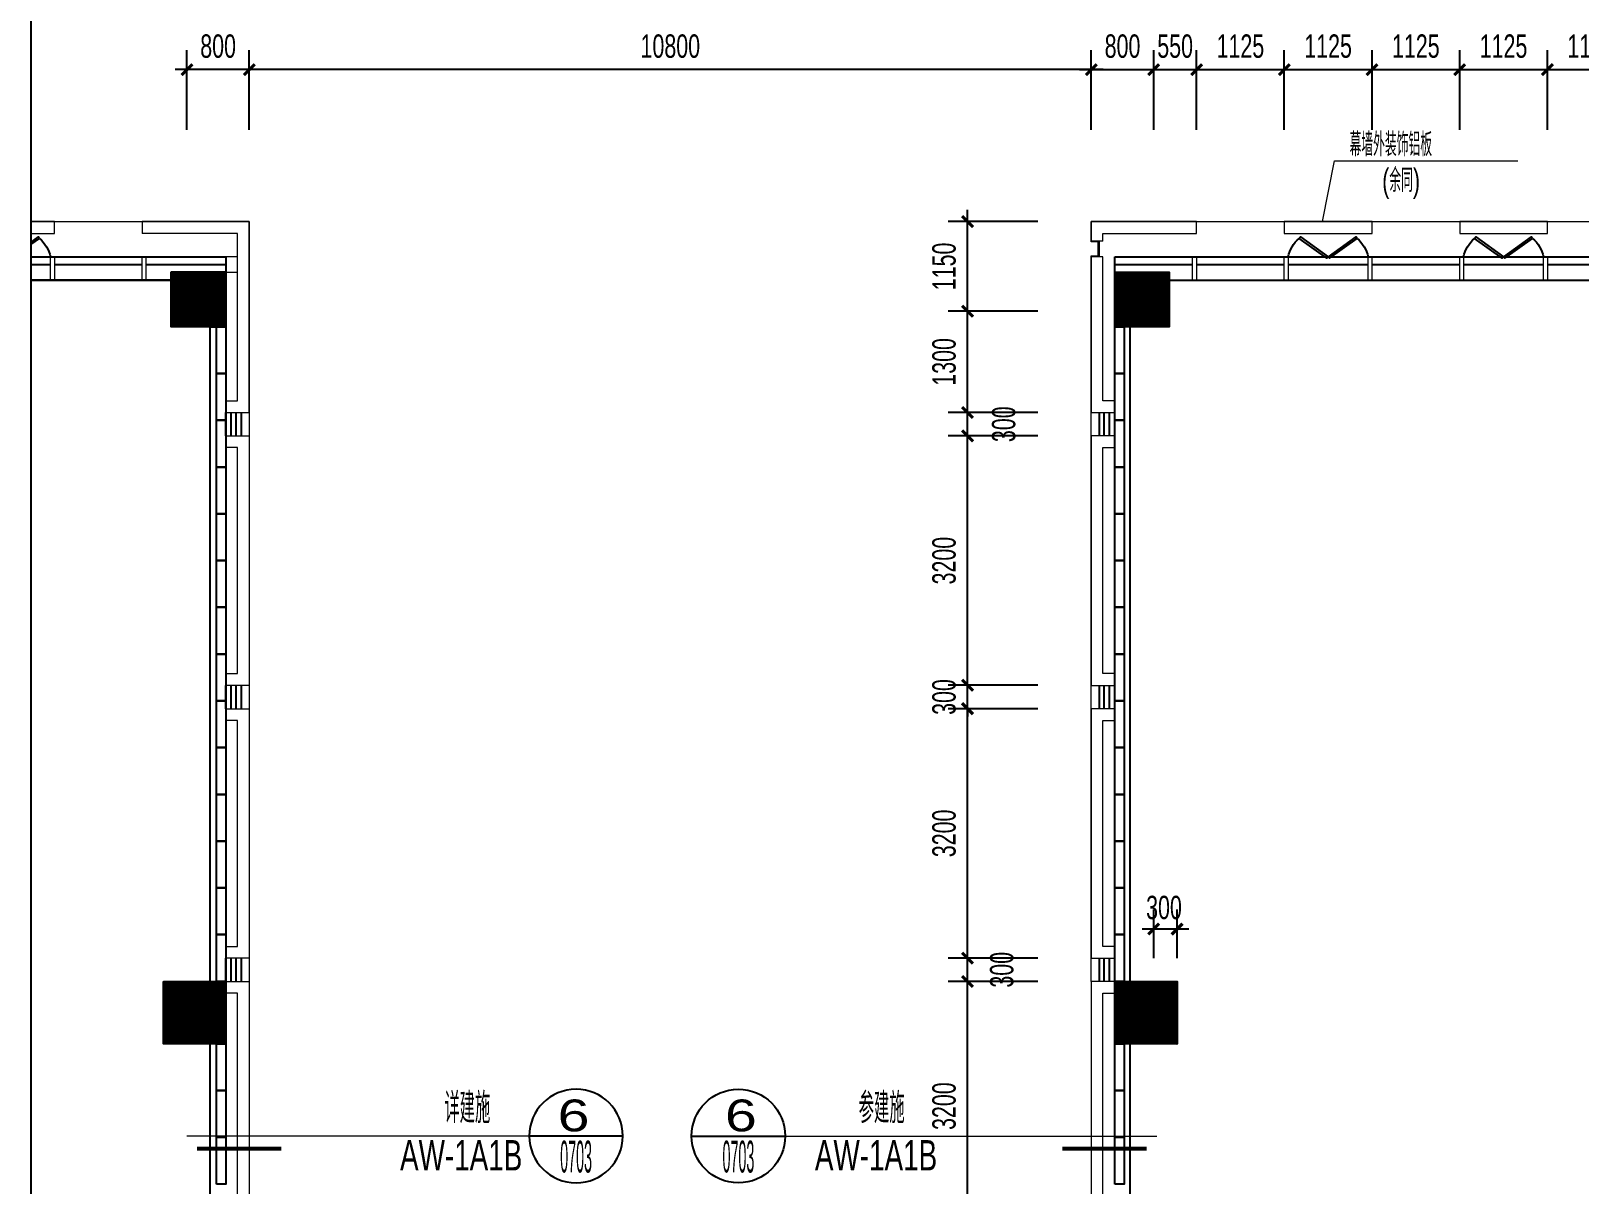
# Model space of a CAD drawing. Header units: millimetres. Extents: x 285006 to 3037698, y -2820855 to 192241.
# Drawn here: x 793306 to 813161, y -2802222 to -2787425 of the extents above; entities that cross this region are included whole.
import ezdxf
from ezdxf.enums import TextEntityAlignment as Align
from ezdxf.xclip import XClip

# ---------------------------------------------------------------- set-up
doc = ezdxf.new("R2010")
doc.units = ezdxf.units.MM
doc.header["$XCLIPFRAME"] = 2
doc.header["$PDMODE"] = 35
doc.header["$PDSIZE"] = -0.1
for name, color, linetype, lineweight in [('$$$$ALC轻质隔墙', 1, 'Continuous', 25), ('DIM-1B-6F$0$A-ANNO-DIMS', 73, 'Continuous', 18), ('EXWALL-1A-6～12F 偶数$0$A-FLOR-UNDR', 11, 'Continuous', 18), ('EXWALL-1A-6～12F 偶数$0$A-WALL-GLAZ', 142, 'Continuous', 18), ('EXWALL-1A-6～12F 偶数$0$A-WALL-STON', 31, 'Continuous', 18), ('EXWALL-1B-6F$0$A-FLOR-UNDR', 11, 'Continuous', 18), ('EXWALL-1B-6F$0$A-SECT-MOLD1', 1, 'Continuous', 15), ('EXWALL-1B-6F$0$A-WALL-GLAZ', 142, 'Continuous', 18), ('EXWALL-1B-6F$0$A-WALL-STON', 31, 'Continuous', 18), ('VERT-IDEN-1B-4F$0$A-ANNO-TEXT', 7, 'Continuous', 25), ('VERT-IDEN-1B-4F$0$A-COND-IDEN-TEXT', 11, 'Continuous', 18), ('索引-1A1B-6F1$0$A-ANNO-BREA', 13, 'Continuous', 18), ('索引-1A1B-6F1$0$A-ANNO-SYMB', 4, 'Continuous', 25), ('索引-1A1B-6F1$0$A-ANNO-TEXT', 7, 'Continuous', 25)]:
    doc.layers.add(name, color=color, linetype=linetype, lineweight=lineweight)
for name, color, linetype in [('___', 4, 'Continuous'), ('COL-1A1B-4~12$0$S-PUB-COL', 6, 'Continuous'), ('COL-1A1B-4~12$0$S-PUB-COLHATCH', 8, 'Continuous'), ('EXWALL-1A-6～12F 偶数$0$A-DOOR', 142, 'Continuous'), ('EXWALL-1B-6F$0$A-DOOR', 142, 'Continuous'), ('索引-1A1B-6F1$0$PUB_SYMB_TEXT', 7, 'Continuous')]:
    doc.layers.add(name, color=color, linetype=linetype)
doc.styles.add('DIM-1B-6F$0$HYGB2014', font='hygbsz.shx', dxfattribs={"width": 0.7, "bigfont": 'hygbhz.shx'})
doc.styles.add('VERT-IDEN-1B-4F$0$HYGB2014', font='hygbsz.shx', dxfattribs={"width": 0.7, "bigfont": 'hygbhz.shx'})
doc.styles.add('索引-1A1B-6F1$0$COMP', font='COMPLEX.shx', dxfattribs={"bigfont": 'hztxt'})
doc.styles.add('索引-1A1B-6F1$0$HYGB2014', font='hygbsz.shx', dxfattribs={"width": 0.7, "bigfont": 'hygbhz.shx'})
doc.dimstyles.new('DIM-1B-6F$0$DIMN', dxfattribs={"dimtxt": 300, "dimasz": 100, "dimexe": 250, "dimexo": 300, "dimgap": 0, "dimtad": 0, "dimdec": 0, "dimzin": 0, "dimdsep": 46, "dimtxsty": 'DIM-1B-6F$0$HYGB2014', "dimblk": 'DIM-1B-6F$0$_archtick', "dimcen": 0.09, "dimdle": 150, "dimclrt": 7, "dimazin": 0, "dimtfac": 1, "dimtdec": 0, "dimtix": 1, "dimtmove": 2, "dimatfit": 3, "dimfxl": 1, "dimtvp": 1, "dimtolj": 1, "dimtzin": 0, "dimarcsym": 0})

# ---------------------------------------------------------------- blocks, each defined once
blk = doc.blocks.new('EXWALL-1B-6F$0$幕墙-1125陶板单元')
blk.add_lwpolyline([(-562.5, 150), (562.5, 150), (562.5, 0), (-562.5, 0)], close=True)
blk = doc.blocks.new('EXWALL-1B-6F$0$ef')
at = {"layer": 'EXWALL-1B-6F$0$A-WALL-GLAZ', "lineweight": -3}
for points in [[(98270726, 18746787), (98270744, 18746769), (98271098, 18747022), (98271079, 18747040)], [(98271469, 18746787), (98271451, 18746769), (98271098, 18747022), (98271116, 18747040)]]:
    blk.add_lwpolyline(points, close=True, dxfattribs=at)
for centre, start, end in [((98271019, 18747123), 193.0402, 228.8588), ((98271176, 18747123), 311.1412, 346.9598)]:
    blk.add_arc(centre, 446, start, end, dxfattribs=at)
blk = doc.blocks.new('EXWALL-1B-6F')
at = {"layer": 'EXWALL-1B-6F$0$A-DOOR'}
for p, q in [((98333435, 18766822), (98333435, 18766522)), ((98333502, 18766522), (98333502, 18766822)), ((98333568, 18766522), (98333568, 18766822)), ((98333635, 18766522), (98333635, 18766822)), ((98333435, 18763322), (98333435, 18763022)), ((98333502, 18763022), (98333502, 18763322)), ((98333568, 18763022), (98333568, 18763322)), ((98333635, 18763022), (98333635, 18763322)), ((98333435, 18759822), (98333435, 18759522)), ((98333502, 18759522), (98333502, 18759822)), ((98333568, 18759522), (98333568, 18759822)), ((98333635, 18759522), (98333635, 18759822))]:
    blk.add_line(p, q, dxfattribs=at)
at = {"layer": 'EXWALL-1B-6F$0$A-FLOR-UNDR'}
for points in [[(98333335, 18769022), (98333335, 18769272), (98374885, 18769272), (98374885, 18768822)], [(98333335, 18759522), (98333335, 18768822)]]:
    blk.add_lwpolyline(points, dxfattribs=at)
at = {"layer": 'EXWALL-1B-6F$0$A-SECT-MOLD1'}
blk.add_lwpolyline([(98333335, 18768832), (98333425, 18768832), (98333425, 18769012), (98333335, 18769012), (98333335, 18769022), (98333435, 18769022), (98333435, 18768822), (98333335, 18768822)], close=True, dxfattribs=at)
at = {"layer": 'EXWALL-1B-6F$0$A-WALL-GLAZ', "lineweight": -3}
for p, q in [((98333635, 18768622), (98333635, 18768822)), ((98333635, 18768822), (98374885, 18768822)), ((98333635, 18768722), (98334635, 18768722)), ((98334685, 18768722), (98335810, 18768722)), ((98335860, 18768722), (98336885, 18768722)), ((98336935, 18768722), (98338060, 18768722)), ((98338110, 18768722), (98339135, 18768722)), ((98339185, 18768722), (98340310, 18768722))]:
    blk.add_line(p, q, dxfattribs=at)
at = {"layer": 'EXWALL-1B-6F$0$A-WALL-GLAZ'}
blk.add_line((98334335, 18768522), (98342523, 18768522), dxfattribs=at)
for points in [[(98334635, 18768822), (98334685, 18768822), (98334685, 18768522), (98334635, 18768522)], [(98335810, 18768822), (98335860, 18768822), (98335860, 18768522), (98335810, 18768522)], [(98336885, 18768822), (98336935, 18768822), (98336935, 18768522), (98336885, 18768522)], [(98338060, 18768822), (98338110, 18768822), (98338110, 18768522), (98338060, 18768522)], [(98339135, 18768822), (98339185, 18768822), (98339185, 18768522), (98339135, 18768522)]]:
    blk.add_lwpolyline(points, close=True, dxfattribs=at)
at = {"layer": 'EXWALL-1B-6F$0$A-WALL-STON'}
for p, q in [((98334685, 18769272), (98333335, 18769272)), ((98333335, 18769272), (98333335, 18769022)), ((98334685, 18769122), (98334685, 18769272)), ((98333485, 18769022), (98333335, 18769022)), ((98333485, 18769122), (98334685, 18769122)), ((98333485, 18769022), (98333485, 18769122)), ((98333485, 18768822), (98333335, 18768822)), ((98333335, 18768822), (98333335, 18766822)), ((98333485, 18766972), (98333485, 18768822)), ((98333635, 18766972), (98333485, 18766972)), ((98333635, 18766822), (98333635, 18766972)), ((98333335, 18766822), (98333635, 18766822))]:
    blk.add_line(p, q, dxfattribs=at)
for points in [[(98333635, 18763472), (98333485, 18763472), (98333485, 18766372), (98333635, 18766372), (98333635, 18766522), (98333335, 18766522), (98333335, 18763322), (98333635, 18763322)], [(98333635, 18759972), (98333485, 18759972), (98333485, 18762872), (98333635, 18762872), (98333635, 18763022), (98333335, 18763022), (98333335, 18759822), (98333635, 18759822)]]:
    blk.add_lwpolyline(points, close=True, dxfattribs=at)
at = {"layer": 'EXWALL-1B-6F$0$A-WALL-STON', "elevation": 0}
blk.add_lwpolyline([(98333635, 18759522), (98333335, 18759522)], dxfattribs=at)
at = {"layer": 'EXWALL-1B-6F$0$A-WALL-STON'}
blk.add_lwpolyline([(98333335, 18759522), (98333335, 18756322), (98333635, 18756322), (98333635, 18756472), (98333485, 18756472), (98333485, 18759372), (98333635, 18759372)], dxfattribs=at)
at = {"xscale": -1, "rotation": 180}
for p in [(65275, 37515844), (67525, 37515844)]:
    blk.add_blockref('EXWALL-1B-6F$0$ef', p, dxfattribs=at)
at = {"layer": 'EXWALL-1B-6F$0$A-WALL-STON', "xscale": -1, "rotation": 180}
for p in [(98336373, 18769272), (98338623, 18769272)]:
    blk.add_blockref('EXWALL-1B-6F$0$幕墙-1125陶板单元', p, dxfattribs=at)
blk = doc.blocks.new('DFGDFSHTHTR')
at = {"layer": 'Defpoints'}
blk.add_lwpolyline([(507206, 46210), (507406, 46210), (507406, 66210), (507206, 66210), (507206, 66910), (507906, 66910), (507906, 66810), (516106, 66810), (516106, 66910), (528606, 66910), (528606, 66810), (532406, 66810), (532406, 66910), (544306, 66910)], dxfattribs=at)
blk.add_blockref('EXWALL-1B-6F', (-97826429, -18701712))
blk = doc.blocks.new('结构留洞-1#AB-6F')
at = {"layer": 'Defpoints'}
for points in [[(65900, 200), (66100, 200), (66100, 20200), (65900, 20200), (65900, 20900), (66600, 20900), (66600, 20800), (74800, 20800), (74800, 20900), (87300, 20900), (87300, 20800), (91100, 20800), (91100, 20900), (103000, 20900)], [(54500, 200), (54300, 200), (54300, 20200), (54500, 20200), (54500, 20900), (53800, 20900), (53800, 20800), (45600, 20800)]]:
    blk.add_lwpolyline(points, dxfattribs=at)
blk = doc.blocks.new('EXWALL-1A-6～12F 偶数$0$幕墙-1125陶板单元')
blk.add_lwpolyline([(-562.5, 150), (562.5, 150), (562.5, 0), (-562.5, 0)], close=True)
blk = doc.blocks.new('EXWALL-1A-6～12F 偶数$0$ef')
at = {"layer": 'EXWALL-1A-6～12F 偶数$0$A-WALL-GLAZ', "lineweight": -3}
for points in [[(98270726, 18746787), (98270744, 18746769), (98271098, 18747022), (98271079, 18747040)], [(98271469, 18746787), (98271451, 18746769), (98271098, 18747022), (98271116, 18747040)]]:
    blk.add_lwpolyline(points, close=True, dxfattribs=at)
for centre, start, end in [((98271019, 18747123), 193.0402, 228.8588), ((98271176, 18747123), 311.1412, 346.9598)]:
    blk.add_arc(centre, 446, start, end, dxfattribs=at)
blk = doc.blocks.new('EXWALL-1A-6～12F 偶数')
at = {"layer": 'EXWALL-1A-6～12F 偶数$0$A-DOOR'}
for p, q in [((98322235, 18766522), (98322235, 18766822)), ((98322302, 18766522), (98322302, 18766822)), ((98322368, 18766522), (98322368, 18766822)), ((98322435, 18766522), (98322435, 18766822)), ((98322235, 18763022), (98322235, 18763322)), ((98322302, 18763022), (98322302, 18763322)), ((98322368, 18763022), (98322368, 18763322)), ((98322435, 18763022), (98322435, 18763322)), ((98322235, 18759522), (98322235, 18759822)), ((98322302, 18759522), (98322302, 18759822)), ((98322368, 18759522), (98322368, 18759822)), ((98322435, 18759522), (98322435, 18759822))]:
    blk.add_line(p, q, dxfattribs=at)
at = {"layer": 'EXWALL-1A-6～12F 偶数$0$A-FLOR-UNDR'}
blk.add_lwpolyline([(98266935, 18768822), (98266935, 18769272), (98322535, 18769272), (98322535, 18746572), (98291910, 18746572)], dxfattribs=at)
at = {"layer": 'EXWALL-1A-6～12F 偶数$0$A-WALL-GLAZ', "lineweight": -3}
for p, q in [((98267235, 18768822), (98322235, 18768822)), ((98318960, 18768722), (98319985, 18768722)), ((98320035, 18768722), (98321160, 18768722)), ((98321210, 18768722), (98322235, 18768722)), ((98322235, 18768822), (98322235, 18768622)), ((98313323, 18768522), (98321535, 18768522))]:
    blk.add_line(p, q, dxfattribs=at)
at = {"layer": 'EXWALL-1A-6～12F 偶数$0$A-WALL-GLAZ'}
for points in [[(98320035, 18768522), (98319985, 18768522), (98319985, 18768822), (98320035, 18768822)], [(98321210, 18768522), (98321160, 18768522), (98321160, 18768822), (98321210, 18768822)], [(98322235, 18768622), (98322385, 18768622), (98322385, 18768822), (98322235, 18768822)]]:
    blk.add_lwpolyline(points, close=True, dxfattribs=at)
at = {"layer": 'EXWALL-1A-6～12F 偶数$0$A-WALL-STON'}
for p, q in [((98322385, 18769122), (98321160, 18769122)), ((98322385, 18766972), (98322385, 18769122)), ((98322235, 18766972), (98322385, 18766972))]:
    blk.add_line(p, q, dxfattribs=at)
blk.add_lwpolyline([(98322235, 18766822), (98322535, 18766822), (98322535, 18769272), (98321160, 18769272), (98321160, 18769122)], dxfattribs=at)
for points in [[(98322235, 18763472), (98322385, 18763472), (98322385, 18766372), (98322235, 18766372), (98322235, 18766522), (98322535, 18766522), (98322535, 18763322), (98322235, 18763322)], [(98322235, 18759972), (98322385, 18759972), (98322385, 18762872), (98322235, 18762872), (98322235, 18763022), (98322535, 18763022), (98322535, 18759822), (98322235, 18759822)], [(98322235, 18756472), (98322385, 18756472), (98322385, 18759372), (98322235, 18759372), (98322235, 18759522), (98322535, 18759522), (98322535, 18756322), (98322235, 18756322)]]:
    blk.add_lwpolyline(points, close=True, dxfattribs=at)
at = {"xscale": -1, "rotation": 180}
blk.add_blockref('EXWALL-1A-6～12F 偶数$0$ef', (48375, 37515844), dxfattribs=at)
at = {"layer": 'EXWALL-1A-6～12F 偶数$0$A-WALL-STON', "xscale": -1, "rotation": 180}
blk.add_blockref('EXWALL-1A-6～12F 偶数$0$幕墙-1125陶板单元', (98319473, 18769272), dxfattribs=at)
blk = doc.blocks.new('COL-1A1B-4~12')
at = {"layer": 'COL-1A1B-4~12$0$S-PUB-COLHATCH'}
h = blk.add_hatch(dxfattribs=at)
h.set_pattern_fill('ANSI31', color=256)
h.set_pattern_definition([(45, (53618.2297, 3845.47592), (-0.08838834764832, 0.08838834764832), [])])
h.paths.add_polyline_path([(98322235, 18768622), (98321535, 18768622), (98321535, 18767922), (98322235, 18767922)])
h = blk.add_hatch(dxfattribs=at)
h.set_pattern_fill('ANSI31', color=256)
h.set_pattern_definition([(45, (65718.2297, 3845.47592), (-0.08838834764832, 0.08838834764832), [])])
h.paths.add_polyline_path([(98334335, 18768622), (98333635, 18768622), (98333635, 18767922), (98334335, 18767922)])
h = blk.add_hatch(dxfattribs=at)
h.set_pattern_fill('ANSI31', color=256)
h.set_pattern_definition([(45, (-2591.11305, 195.66379), (-0.08838834764832, 0.08838834764832), [])])
h.paths.add_polyline_path([(98321435, 18759522), (98322235, 18759522), (98322235, 18758722), (98321435, 18758722)])
h = blk.add_hatch(dxfattribs=at)
h.set_pattern_fill('ANSI31', color=256)
h.set_pattern_definition([(45, (9608.88695, 195.66379), (-0.08838834764832, 0.08838834764832), [])])
h.paths.add_polyline_path([(98333635, 18759522), (98334435, 18759522), (98334435, 18758722), (98333635, 18758722)])
at = {"layer": 'COL-1A1B-4~12$0$S-PUB-COL'}
for points in [[(98321535, 18768622), (98322235, 18768622), (98322235, 18767922), (98321535, 18767922)], [(98333635, 18768622), (98334335, 18768622), (98334335, 18767922), (98333635, 18767922)], [(98321435, 18759522), (98322235, 18759522), (98322235, 18758722), (98321435, 18758722)], [(98333635, 18759522), (98334435, 18759522), (98334435, 18758722), (98333635, 18758722)]]:
    blk.add_lwpolyline(points, close=True, dxfattribs=at)
blk = doc.blocks.new('DIM-1B-6F$0$_archtick')
at = {"const_width": 0.4}
blk.add_lwpolyline([(-0.7, -0.7), (0.7, 0.7)], dxfattribs=at)
blk = doc.blocks.new('*D1681')
at = {"layer": 'Defpoints', "color": 0, "transparency": 16777216}
for p in [(807706, -2787922), (806906, -2788993), (807706, -2788993)]:
    blk.add_point(p, dxfattribs=at)
at = {"layer": 'DIM-1B-6F$0$A-ANNO-DIMS', "color": 0, "lineweight": -2, "transparency": 16777216}
for p, q in [((806906, -2788693), (806906, -2787672)), ((807706, -2788693), (807706, -2787672)), ((806756, -2787922), (807856, -2787922))]:
    blk.add_line(p, q, dxfattribs=at)
at = {"layer": 'DIM-1B-6F$0$A-ANNO-DIMS', "color": 0, "lineweight": -2, "transparency": 16777216, "xscale": 100, "yscale": 100, "zscale": 100, "rotation": 180}
blk.add_blockref('DIM-1B-6F$0$_archtick', (806906, -2787922), dxfattribs=at)
at = {"layer": 'DIM-1B-6F$0$A-ANNO-DIMS', "color": 0, "lineweight": -2, "transparency": 16777216, "xscale": 100, "yscale": 100, "zscale": 100}
blk.add_blockref('DIM-1B-6F$0$_archtick', (807706, -2787922), dxfattribs=at)
at = {"layer": 'DIM-1B-6F$0$A-ANNO-DIMS', "color": 7, "transparency": 16777216, "insert": (807306, -2787622), "char_height": 300, "attachment_point": 5, "style": 'DIM-1B-6F$0$HYGB2014'}
blk.add_mtext('\\A1;800', dxfattribs=at)
blk = doc.blocks.new('*D1682')
at = {"layer": 'Defpoints', "color": 0, "transparency": 16777216}
for p in [(808256, -2787922), (807706, -2788993), (808256, -2788993)]:
    blk.add_point(p, dxfattribs=at)
at = {"layer": 'DIM-1B-6F$0$A-ANNO-DIMS', "color": 0, "lineweight": -2, "transparency": 16777216}
for p, q in [((807706, -2788693), (807706, -2787672)), ((808256, -2788693), (808256, -2787672)), ((807556, -2787922), (808406, -2787922))]:
    blk.add_line(p, q, dxfattribs=at)
at = {"layer": 'DIM-1B-6F$0$A-ANNO-DIMS', "color": 0, "lineweight": -2, "transparency": 16777216, "xscale": 100, "yscale": 100, "zscale": 100, "rotation": 180}
blk.add_blockref('DIM-1B-6F$0$_archtick', (807706, -2787922), dxfattribs=at)
at = {"layer": 'DIM-1B-6F$0$A-ANNO-DIMS', "color": 0, "lineweight": -2, "transparency": 16777216, "xscale": 100, "yscale": 100, "zscale": 100}
blk.add_blockref('DIM-1B-6F$0$_archtick', (808256, -2787922), dxfattribs=at)
at = {"layer": 'DIM-1B-6F$0$A-ANNO-DIMS', "color": 7, "transparency": 16777216, "insert": (807981, -2787622), "char_height": 300, "attachment_point": 5, "style": 'DIM-1B-6F$0$HYGB2014'}
blk.add_mtext('\\A1;550', dxfattribs=at)
blk = doc.blocks.new('*D1683')
at = {"layer": 'Defpoints', "color": 0, "transparency": 16777216}
for p in [(809381, -2787922), (808256, -2788993), (809381, -2788993)]:
    blk.add_point(p, dxfattribs=at)
at = {"layer": 'DIM-1B-6F$0$A-ANNO-DIMS', "color": 0, "lineweight": -2, "transparency": 16777216}
for p, q in [((808256, -2788693), (808256, -2787672)), ((809381, -2788693), (809381, -2787672)), ((808106, -2787922), (809531, -2787922))]:
    blk.add_line(p, q, dxfattribs=at)
at = {"layer": 'DIM-1B-6F$0$A-ANNO-DIMS', "color": 0, "lineweight": -2, "transparency": 16777216, "xscale": 100, "yscale": 100, "zscale": 100, "rotation": 180}
blk.add_blockref('DIM-1B-6F$0$_archtick', (808256, -2787922), dxfattribs=at)
at = {"layer": 'DIM-1B-6F$0$A-ANNO-DIMS', "color": 0, "lineweight": -2, "transparency": 16777216, "xscale": 100, "yscale": 100, "zscale": 100}
blk.add_blockref('DIM-1B-6F$0$_archtick', (809381, -2787922), dxfattribs=at)
at = {"layer": 'DIM-1B-6F$0$A-ANNO-DIMS', "color": 7, "transparency": 16777216, "insert": (808818, -2787622), "char_height": 300, "attachment_point": 5, "style": 'DIM-1B-6F$0$HYGB2014'}
blk.add_mtext('\\A1;1125', dxfattribs=at)
blk = doc.blocks.new('*D1684')
at = {"layer": 'Defpoints', "color": 0, "transparency": 16777216}
for p in [(810506, -2787922), (809381, -2788993), (810506, -2788993)]:
    blk.add_point(p, dxfattribs=at)
at = {"layer": 'DIM-1B-6F$0$A-ANNO-DIMS', "color": 0, "lineweight": -2, "transparency": 16777216}
for p, q in [((809381, -2788693), (809381, -2787672)), ((810506, -2788693), (810506, -2787672)), ((809231, -2787922), (810656, -2787922))]:
    blk.add_line(p, q, dxfattribs=at)
at = {"layer": 'DIM-1B-6F$0$A-ANNO-DIMS', "color": 0, "lineweight": -2, "transparency": 16777216, "xscale": 100, "yscale": 100, "zscale": 100, "rotation": 180}
blk.add_blockref('DIM-1B-6F$0$_archtick', (809381, -2787922), dxfattribs=at)
at = {"layer": 'DIM-1B-6F$0$A-ANNO-DIMS', "color": 0, "lineweight": -2, "transparency": 16777216, "xscale": 100, "yscale": 100, "zscale": 100}
blk.add_blockref('DIM-1B-6F$0$_archtick', (810506, -2787922), dxfattribs=at)
at = {"layer": 'DIM-1B-6F$0$A-ANNO-DIMS', "color": 7, "transparency": 16777216, "insert": (809943, -2787622), "char_height": 300, "attachment_point": 5, "style": 'DIM-1B-6F$0$HYGB2014'}
blk.add_mtext('\\A1;1125', dxfattribs=at)
blk = doc.blocks.new('*D1685')
at = {"layer": 'Defpoints', "color": 0, "transparency": 16777216}
for p in [(811631, -2787922), (810506, -2788993), (811631, -2788993)]:
    blk.add_point(p, dxfattribs=at)
at = {"layer": 'DIM-1B-6F$0$A-ANNO-DIMS', "color": 0, "lineweight": -2, "transparency": 16777216}
for p, q in [((810506, -2788693), (810506, -2787672)), ((811631, -2788693), (811631, -2787672)), ((810356, -2787922), (811781, -2787922))]:
    blk.add_line(p, q, dxfattribs=at)
at = {"layer": 'DIM-1B-6F$0$A-ANNO-DIMS', "color": 0, "lineweight": -2, "transparency": 16777216, "xscale": 100, "yscale": 100, "zscale": 100, "rotation": 180}
blk.add_blockref('DIM-1B-6F$0$_archtick', (810506, -2787922), dxfattribs=at)
at = {"layer": 'DIM-1B-6F$0$A-ANNO-DIMS', "color": 0, "lineweight": -2, "transparency": 16777216, "xscale": 100, "yscale": 100, "zscale": 100}
blk.add_blockref('DIM-1B-6F$0$_archtick', (811631, -2787922), dxfattribs=at)
at = {"layer": 'DIM-1B-6F$0$A-ANNO-DIMS', "color": 7, "transparency": 16777216, "insert": (811068, -2787622), "char_height": 300, "attachment_point": 5, "style": 'DIM-1B-6F$0$HYGB2014'}
blk.add_mtext('\\A1;1125', dxfattribs=at)
blk = doc.blocks.new('*D1686')
at = {"layer": 'Defpoints', "color": 0, "transparency": 16777216}
for p in [(812756, -2787922), (811631, -2788993), (812756, -2788993)]:
    blk.add_point(p, dxfattribs=at)
at = {"layer": 'DIM-1B-6F$0$A-ANNO-DIMS', "color": 0, "lineweight": -2, "transparency": 16777216}
for p, q in [((811631, -2788693), (811631, -2787672)), ((812756, -2788693), (812756, -2787672)), ((811481, -2787922), (812906, -2787922))]:
    blk.add_line(p, q, dxfattribs=at)
at = {"layer": 'DIM-1B-6F$0$A-ANNO-DIMS', "color": 0, "lineweight": -2, "transparency": 16777216, "xscale": 100, "yscale": 100, "zscale": 100, "rotation": 180}
blk.add_blockref('DIM-1B-6F$0$_archtick', (811631, -2787922), dxfattribs=at)
at = {"layer": 'DIM-1B-6F$0$A-ANNO-DIMS', "color": 0, "lineweight": -2, "transparency": 16777216, "xscale": 100, "yscale": 100, "zscale": 100}
blk.add_blockref('DIM-1B-6F$0$_archtick', (812756, -2787922), dxfattribs=at)
at = {"layer": 'DIM-1B-6F$0$A-ANNO-DIMS', "color": 7, "transparency": 16777216, "insert": (812193, -2787622), "char_height": 300, "attachment_point": 5, "style": 'DIM-1B-6F$0$HYGB2014'}
blk.add_mtext('\\A1;1125', dxfattribs=at)
blk = doc.blocks.new('*D1687')
at = {"layer": 'Defpoints', "color": 0, "transparency": 16777216}
for p in [(813881, -2787922), (812756, -2788993), (813881, -2788993)]:
    blk.add_point(p, dxfattribs=at)
at = {"layer": 'DIM-1B-6F$0$A-ANNO-DIMS', "color": 0, "lineweight": -2, "transparency": 16777216}
for p, q in [((812756, -2788693), (812756, -2787672)), ((813881, -2788693), (813881, -2787672)), ((812606, -2787922), (814031, -2787922))]:
    blk.add_line(p, q, dxfattribs=at)
at = {"layer": 'DIM-1B-6F$0$A-ANNO-DIMS', "color": 0, "lineweight": -2, "transparency": 16777216, "xscale": 100, "yscale": 100, "zscale": 100, "rotation": 180}
blk.add_blockref('DIM-1B-6F$0$_archtick', (812756, -2787922), dxfattribs=at)
at = {"layer": 'DIM-1B-6F$0$A-ANNO-DIMS', "color": 0, "lineweight": -2, "transparency": 16777216, "xscale": 100, "yscale": 100, "zscale": 100}
blk.add_blockref('DIM-1B-6F$0$_archtick', (813881, -2787922), dxfattribs=at)
at = {"layer": 'DIM-1B-6F$0$A-ANNO-DIMS', "color": 7, "transparency": 16777216, "insert": (813318, -2787622), "char_height": 300, "attachment_point": 5, "style": 'DIM-1B-6F$0$HYGB2014'}
blk.add_mtext('\\A1;1125', dxfattribs=at)
blk = doc.blocks.new('*D1730')
at = {"layer": 'Defpoints', "color": 0, "transparency": 16777216}
for p in [(805318, -2799622), (806519, -2799622), (806519, -2802822)]:
    blk.add_point(p, dxfattribs=at)
at = {"layer": 'DIM-1B-6F$0$A-ANNO-DIMS', "color": 0, "lineweight": -2, "transparency": 16777216}
for p, q in [((806219, -2799622), (805068, -2799622)), ((805318, -2802972), (805318, -2799472)), ((806219, -2802822), (805068, -2802822))]:
    blk.add_line(p, q, dxfattribs=at)
at = {"layer": 'DIM-1B-6F$0$A-ANNO-DIMS', "color": 0, "lineweight": -2, "transparency": 16777216, "xscale": 100, "yscale": 100, "zscale": 100}
for p, rotation in [((805318, -2799622), 90), ((805318, -2802822), 270)]:
    blk.add_blockref('DIM-1B-6F$0$_archtick', p, dxfattribs=dict(at, rotation=rotation))
at = {"layer": 'DIM-1B-6F$0$A-ANNO-DIMS', "color": 7, "transparency": 16777216, "insert": (805018, -2801222), "char_height": 300, "attachment_point": 5, "rotation": 90, "style": 'DIM-1B-6F$0$HYGB2014'}
blk.add_mtext('\\A1;3200', dxfattribs=at)
blk = doc.blocks.new('*D1731')
at = {"layer": 'Defpoints', "color": 0, "transparency": 16777216}
for p in [(805318, -2799322), (806519, -2799322), (806519, -2799622)]:
    blk.add_point(p, dxfattribs=at)
at = {"layer": 'DIM-1B-6F$0$A-ANNO-DIMS', "color": 0, "lineweight": -2, "transparency": 16777216}
for p, q in [((805318, -2799772), (805318, -2799172)), ((806219, -2799322), (805068, -2799322)), ((806219, -2799622), (805068, -2799622))]:
    blk.add_line(p, q, dxfattribs=at)
at = {"layer": 'DIM-1B-6F$0$A-ANNO-DIMS', "color": 0, "lineweight": -2, "transparency": 16777216, "xscale": 100, "yscale": 100, "zscale": 100}
for p, rotation in [((805318, -2799322), 90), ((805318, -2799622), 270)]:
    blk.add_blockref('DIM-1B-6F$0$_archtick', p, dxfattribs=dict(at, rotation=rotation))
at = {"layer": 'DIM-1B-6F$0$A-ANNO-DIMS', "color": 7, "transparency": 16777216, "insert": (805758, -2799472), "char_height": 300, "attachment_point": 5, "rotation": 90, "style": 'DIM-1B-6F$0$HYGB2014'}
blk.add_mtext('\\A1;300', dxfattribs=at)
blk = doc.blocks.new('*D1732')
at = {"layer": 'Defpoints', "color": 0, "transparency": 16777216}
for p in [(805318, -2796122), (806519, -2796122), (806519, -2799322)]:
    blk.add_point(p, dxfattribs=at)
at = {"layer": 'DIM-1B-6F$0$A-ANNO-DIMS', "color": 0, "lineweight": -2, "transparency": 16777216}
for p, q in [((805318, -2799472), (805318, -2795972)), ((806219, -2796122), (805068, -2796122)), ((806219, -2799322), (805068, -2799322))]:
    blk.add_line(p, q, dxfattribs=at)
at = {"layer": 'DIM-1B-6F$0$A-ANNO-DIMS', "color": 0, "lineweight": -2, "transparency": 16777216, "xscale": 100, "yscale": 100, "zscale": 100}
for p, rotation in [((805318, -2796122), 90), ((805318, -2799322), 270)]:
    blk.add_blockref('DIM-1B-6F$0$_archtick', p, dxfattribs=dict(at, rotation=rotation))
at = {"layer": 'DIM-1B-6F$0$A-ANNO-DIMS', "color": 7, "transparency": 16777216, "insert": (805018, -2797722), "char_height": 300, "attachment_point": 5, "rotation": 90, "style": 'DIM-1B-6F$0$HYGB2014'}
blk.add_mtext('\\A1;3200', dxfattribs=at)
blk = doc.blocks.new('*D1733')
at = {"layer": 'Defpoints', "color": 0, "transparency": 16777216}
for p in [(805318, -2795822), (806519, -2795822), (806519, -2796122)]:
    blk.add_point(p, dxfattribs=at)
at = {"layer": 'DIM-1B-6F$0$A-ANNO-DIMS', "color": 0, "lineweight": -2, "transparency": 16777216}
for p, q in [((806219, -2795822), (805068, -2795822)), ((805318, -2795822), (805318, -2795722)), ((805318, -2796122), (805318, -2795822)), ((806219, -2796122), (805068, -2796122)), ((805318, -2796122), (805318, -2796222))]:
    blk.add_line(p, q, dxfattribs=at)
at = {"layer": 'DIM-1B-6F$0$A-ANNO-DIMS', "color": 0, "lineweight": -2, "transparency": 16777216, "xscale": 100, "yscale": 100, "zscale": 100}
for p, rotation in [((805318, -2795822), 270), ((805318, -2796122), 90)]:
    blk.add_blockref('DIM-1B-6F$0$_archtick', p, dxfattribs=dict(at, rotation=rotation))
at = {"layer": 'DIM-1B-6F$0$A-ANNO-DIMS', "color": 7, "transparency": 16777216, "insert": (805018, -2795972), "char_height": 300, "attachment_point": 5, "rotation": 90, "style": 'DIM-1B-6F$0$HYGB2014'}
blk.add_mtext('\\A1;300', dxfattribs=at)
blk = doc.blocks.new('*D1734')
at = {"layer": 'Defpoints', "color": 0, "transparency": 16777216}
for p in [(805318, -2792622), (806519, -2792622), (806519, -2795822)]:
    blk.add_point(p, dxfattribs=at)
at = {"layer": 'DIM-1B-6F$0$A-ANNO-DIMS', "color": 0, "lineweight": -2, "transparency": 16777216}
for p, q in [((805318, -2795972), (805318, -2792472)), ((806219, -2792622), (805068, -2792622)), ((806219, -2795822), (805068, -2795822))]:
    blk.add_line(p, q, dxfattribs=at)
at = {"layer": 'DIM-1B-6F$0$A-ANNO-DIMS', "color": 0, "lineweight": -2, "transparency": 16777216, "xscale": 100, "yscale": 100, "zscale": 100}
for p, rotation in [((805318, -2792622), 90), ((805318, -2795822), 270)]:
    blk.add_blockref('DIM-1B-6F$0$_archtick', p, dxfattribs=dict(at, rotation=rotation))
at = {"layer": 'DIM-1B-6F$0$A-ANNO-DIMS', "color": 7, "transparency": 16777216, "insert": (805018, -2794222), "char_height": 300, "attachment_point": 5, "rotation": 90, "style": 'DIM-1B-6F$0$HYGB2014'}
blk.add_mtext('\\A1;3200', dxfattribs=at)
blk = doc.blocks.new('*D1735')
at = {"layer": 'Defpoints', "color": 0, "transparency": 16777216}
for p in [(805318, -2792322), (806519, -2792322), (806519, -2792622)]:
    blk.add_point(p, dxfattribs=at)
at = {"layer": 'DIM-1B-6F$0$A-ANNO-DIMS', "color": 0, "lineweight": -2, "transparency": 16777216}
for p, q in [((805318, -2792772), (805318, -2792172)), ((806219, -2792322), (805068, -2792322)), ((806219, -2792622), (805068, -2792622))]:
    blk.add_line(p, q, dxfattribs=at)
at = {"layer": 'DIM-1B-6F$0$A-ANNO-DIMS', "color": 0, "lineweight": -2, "transparency": 16777216, "xscale": 100, "yscale": 100, "zscale": 100}
for p, rotation in [((805318, -2792322), 90), ((805318, -2792622), 270)]:
    blk.add_blockref('DIM-1B-6F$0$_archtick', p, dxfattribs=dict(at, rotation=rotation))
at = {"layer": 'DIM-1B-6F$0$A-ANNO-DIMS', "color": 7, "transparency": 16777216, "insert": (805783, -2792472), "char_height": 300, "attachment_point": 5, "rotation": 90, "style": 'DIM-1B-6F$0$HYGB2014'}
blk.add_mtext('\\A1;300', dxfattribs=at)
blk = doc.blocks.new('*D1736')
at = {"layer": 'Defpoints', "color": 0, "transparency": 16777216}
for p in [(805318, -2791022), (806519, -2791022), (806519, -2792322)]:
    blk.add_point(p, dxfattribs=at)
at = {"layer": 'DIM-1B-6F$0$A-ANNO-DIMS', "color": 0, "lineweight": -2, "transparency": 16777216}
for p, q in [((805318, -2792472), (805318, -2790872)), ((806219, -2791022), (805068, -2791022)), ((806219, -2792322), (805068, -2792322))]:
    blk.add_line(p, q, dxfattribs=at)
at = {"layer": 'DIM-1B-6F$0$A-ANNO-DIMS', "color": 0, "lineweight": -2, "transparency": 16777216, "xscale": 100, "yscale": 100, "zscale": 100}
for p, rotation in [((805318, -2791022), 90), ((805318, -2792322), 270)]:
    blk.add_blockref('DIM-1B-6F$0$_archtick', p, dxfattribs=dict(at, rotation=rotation))
at = {"layer": 'DIM-1B-6F$0$A-ANNO-DIMS', "color": 7, "transparency": 16777216, "insert": (805018, -2791672), "char_height": 300, "attachment_point": 5, "rotation": 90, "style": 'DIM-1B-6F$0$HYGB2014'}
blk.add_mtext('\\A1;1300', dxfattribs=at)
blk = doc.blocks.new('*D1737')
at = {"layer": 'Defpoints', "color": 0, "transparency": 16777216}
for p in [(805318, -2789872), (806519, -2789872), (806519, -2791022)]:
    blk.add_point(p, dxfattribs=at)
at = {"layer": 'DIM-1B-6F$0$A-ANNO-DIMS', "color": 0, "lineweight": -2, "transparency": 16777216}
for p, q in [((805318, -2791172), (805318, -2789722)), ((806219, -2789872), (805068, -2789872)), ((806219, -2791022), (805068, -2791022))]:
    blk.add_line(p, q, dxfattribs=at)
at = {"layer": 'DIM-1B-6F$0$A-ANNO-DIMS', "color": 0, "lineweight": -2, "transparency": 16777216, "xscale": 100, "yscale": 100, "zscale": 100}
for p, rotation in [((805318, -2789872), 90), ((805318, -2791022), 270)]:
    blk.add_blockref('DIM-1B-6F$0$_archtick', p, dxfattribs=dict(at, rotation=rotation))
at = {"layer": 'DIM-1B-6F$0$A-ANNO-DIMS', "color": 7, "transparency": 16777216, "insert": (805018, -2790447), "char_height": 300, "attachment_point": 5, "rotation": 90, "style": 'DIM-1B-6F$0$HYGB2014'}
blk.add_mtext('\\A1;1150', dxfattribs=at)
blk = doc.blocks.new('*D1744')
at = {"layer": 'Defpoints', "color": 0, "transparency": 16777216}
for p in [(807706, -2798950), (807706, -2799622), (808006, -2799622)]:
    blk.add_point(p, dxfattribs=at)
at = {"layer": 'DIM-1B-6F$0$A-ANNO-DIMS', "color": 0, "lineweight": -2, "transparency": 16777216}
for p, q in [((807706, -2799322), (807706, -2798700)), ((808006, -2799322), (808006, -2798700)), ((808156, -2798950), (807556, -2798950))]:
    blk.add_line(p, q, dxfattribs=at)
at = {"layer": 'DIM-1B-6F$0$A-ANNO-DIMS', "color": 0, "lineweight": -2, "transparency": 16777216, "xscale": 100, "yscale": 100, "zscale": 100, "rotation": 180}
blk.add_blockref('DIM-1B-6F$0$_archtick', (807706, -2798950), dxfattribs=at)
at = {"layer": 'DIM-1B-6F$0$A-ANNO-DIMS', "color": 0, "lineweight": -2, "transparency": 16777216, "xscale": 100, "yscale": 100, "zscale": 100}
blk.add_blockref('DIM-1B-6F$0$_archtick', (808006, -2798950), dxfattribs=at)
at = {"layer": 'DIM-1B-6F$0$A-ANNO-DIMS', "color": 7, "transparency": 16777216, "insert": (807838, -2798675), "char_height": 300, "attachment_point": 5, "style": 'DIM-1B-6F$0$HYGB2014'}
blk.add_mtext('\\A1;300', dxfattribs=at)
blk = doc.blocks.new('*D1749')
at = {"layer": 'Defpoints', "color": 0, "transparency": 16777216}
for p in [(796106, -2787922), (796106, -2788993), (806906, -2788993)]:
    blk.add_point(p, dxfattribs=at)
at = {"layer": 'DIM-1B-6F$0$A-ANNO-DIMS', "color": 0, "lineweight": -2, "transparency": 16777216}
for p, q in [((796106, -2788693), (796106, -2787672)), ((806906, -2788693), (806906, -2787672)), ((807056, -2787922), (795956, -2787922))]:
    blk.add_line(p, q, dxfattribs=at)
at = {"layer": 'DIM-1B-6F$0$A-ANNO-DIMS', "color": 0, "lineweight": -2, "transparency": 16777216, "xscale": 100, "yscale": 100, "zscale": 100, "rotation": 180}
blk.add_blockref('DIM-1B-6F$0$_archtick', (796106, -2787922), dxfattribs=at)
at = {"layer": 'DIM-1B-6F$0$A-ANNO-DIMS', "color": 0, "lineweight": -2, "transparency": 16777216, "xscale": 100, "yscale": 100, "zscale": 100}
blk.add_blockref('DIM-1B-6F$0$_archtick', (806906, -2787922), dxfattribs=at)
at = {"layer": 'DIM-1B-6F$0$A-ANNO-DIMS', "color": 7, "transparency": 16777216, "insert": (801506, -2787622), "char_height": 300, "attachment_point": 5, "style": 'DIM-1B-6F$0$HYGB2014'}
blk.add_mtext('\\A1;10800', dxfattribs=at)
blk = doc.blocks.new('*D1750')
at = {"layer": 'Defpoints', "color": 0, "transparency": 16777216}
for p in [(795306, -2787922), (795306, -2788993), (796106, -2788993)]:
    blk.add_point(p, dxfattribs=at)
at = {"layer": 'DIM-1B-6F$0$A-ANNO-DIMS', "color": 0, "lineweight": -2, "transparency": 16777216}
for p, q in [((795306, -2788693), (795306, -2787672)), ((796106, -2788693), (796106, -2787672)), ((796256, -2787922), (795156, -2787922))]:
    blk.add_line(p, q, dxfattribs=at)
at = {"layer": 'DIM-1B-6F$0$A-ANNO-DIMS', "color": 0, "lineweight": -2, "transparency": 16777216, "xscale": 100, "yscale": 100, "zscale": 100, "rotation": 180}
blk.add_blockref('DIM-1B-6F$0$_archtick', (795306, -2787922), dxfattribs=at)
at = {"layer": 'DIM-1B-6F$0$A-ANNO-DIMS', "color": 0, "lineweight": -2, "transparency": 16777216, "xscale": 100, "yscale": 100, "zscale": 100}
blk.add_blockref('DIM-1B-6F$0$_archtick', (796106, -2787922), dxfattribs=at)
at = {"layer": 'DIM-1B-6F$0$A-ANNO-DIMS', "color": 7, "transparency": 16777216, "insert": (795706, -2787622), "char_height": 300, "attachment_point": 5, "style": 'DIM-1B-6F$0$HYGB2014'}
blk.add_mtext('\\A1;800', dxfattribs=at)
blk = doc.blocks.new('索引-1A1B-6F1$0$_index')
blk.add_line((-0.5, 0), (0.5, 0))
blk.add_circle((0, 0), 0.5)
at = {"layer": '索引-1A1B-6F1$0$PUB_SYMB_TEXT', "style": '索引-1A1B-6F1$0$COMP'}
for tag, width, p, p2 in [('1', 2.333333, (-0.17, 0.05), (0.17, 0.05)), ('-', 1.166667, (-0.17, -0.39), (0.17, -0.39))]:
    blk.add_attdef(tag, text='', height=0.34, dxfattribs=dict(at, width=width)).set_placement(p, p2, align=Align.FIT)
blk = doc.blocks.new('索引-1A1B-6F1')
at = {"layer": '索引-1A1B-6F1$0$A-ANNO-BREA'}
for p, q in [((98326453, 18757539), (98321735, 18757539)), ((98329083, 18757539), (98334177, 18757539))]:
    blk.add_line(p, q, dxfattribs=at)
at = {"layer": '索引-1A1B-6F1$0$A-ANNO-BREA', "const_width": 50}
for points in [[(98321866, 18757378), (98322946, 18757378)], [(98334046, 18757378), (98332965, 18757378)]]:
    blk.add_lwpolyline(points, dxfattribs=at)
at = {"layer": '索引-1A1B-6F1$0$A-ANNO-SYMB', "lineweight": -3}
ref = blk.add_blockref('索引-1A1B-6F1$0$_index', (98326727, 18757539), dxfattribs=dict(at, xscale=-1200, yscale=1200, zscale=1200))
ref.add_attrib('1', '6', dxfattribs={"layer": '索引-1A1B-6F1$0$A-ANNO-TEXT', "height": 408, "style": '索引-1A1B-6F1$0$HYGB2014', "width": 1.615385}).set_placement((98326491, 18757599), (98326899, 18757599), align=Align.FIT)
ref.add_attrib('-', '0703', dxfattribs={"layer": '索引-1A1B-6F1$0$A-ANNO-TEXT', "height": 408, "style": '索引-1A1B-6F1$0$HYGB2014', "width": 0.283784}).set_placement((98326523, 18757071), (98326931, 18757071), align=Align.FIT)
ref = blk.add_blockref('索引-1A1B-6F1$0$_index', (98328809, 18757539), dxfattribs=dict(at, xscale=1200, yscale=1200, zscale=1200))
ref.add_attrib('1', '6', dxfattribs={"layer": '索引-1A1B-6F1$0$A-ANNO-TEXT', "height": 408, "style": '索引-1A1B-6F1$0$HYGB2014', "width": 1.615385}).set_placement((98328637, 18757599), (98329045, 18757599), align=Align.FIT)
ref.add_attrib('-', '0703', dxfattribs={"layer": '索引-1A1B-6F1$0$A-ANNO-TEXT', "height": 408, "style": '索引-1A1B-6F1$0$HYGB2014', "width": 0.283784}).set_placement((98328605, 18757071), (98329013, 18757071), align=Align.FIT)
at = {"layer": '索引-1A1B-6F1$0$A-ANNO-TEXT', "style": '索引-1A1B-6F1$0$HYGB2014', "width": 0.7}
for s, p in [('详建施', (98325626, 18757587)), ('参建施', (98330941, 18757587)), ('AW-1A1B', (98326037, 18756980)), ('AW-1A1B', (98331358, 18756980))]:
    blk.add_text(s, height=390, dxfattribs=at).set_placement(p, align=Align.BOTTOM_RIGHT)
blk = doc.blocks.new('A$C008C76B7')
at = {"layer": '$$$$ALC轻质隔墙', "color": 1}
for points in [[(-20820, -899), (-20820, -299), (-20700, -299), (-20700, -899), (-20820, -899)], [(-9300, -899), (-9300, -299), (-9180, -299), (-9180, -899), (-9300, -899)], [(-20820, -1499), (-20820, -899), (-20700, -899), (-20700, -1499), (-20820, -1499)], [(-9300, -1499), (-9300, -899), (-9180, -899), (-9180, -1499), (-9300, -1499)], [(-20820, -2099), (-20820, -1499), (-20700, -1499), (-20700, -2099), (-20820, -2099)], [(-9300, -2099), (-9300, -1499), (-9180, -1499), (-9180, -2099), (-9300, -2099)], [(-20820, -2699), (-20820, -2099), (-20700, -2099), (-20700, -2699), (-20820, -2699)], [(-9300, -2699), (-9300, -2099), (-9180, -2099), (-9180, -2699), (-9300, -2699)], [(-20820, -3299), (-20820, -2699), (-20700, -2699), (-20700, -3299), (-20820, -3299)], [(-9300, -3299), (-9300, -2699), (-9180, -2699), (-9180, -3299), (-9300, -3299)], [(-20820, -3899), (-20820, -3299), (-20700, -3299), (-20700, -3899), (-20820, -3899)], [(-9300, -3899), (-9300, -3299), (-9180, -3299), (-9180, -3899), (-9300, -3899)], [(-20820, -4499), (-20820, -3899), (-20700, -3899), (-20700, -4499), (-20820, -4499)], [(-9300, -4499), (-9300, -3899), (-9180, -3899), (-9180, -4499), (-9300, -4499)], [(-20820, -5099), (-20820, -4499), (-20700, -4499), (-20700, -5099), (-20820, -5099)], [(-9300, -5099), (-9300, -4499), (-9180, -4499), (-9180, -5099), (-9300, -5099)], [(-20820, -5699), (-20820, -5099), (-20700, -5099), (-20700, -5699), (-20820, -5699)], [(-9300, -5699), (-9300, -5099), (-9180, -5099), (-9180, -5699), (-9300, -5699)], [(-20820, -6299), (-20820, -5699), (-20700, -5699), (-20700, -6299), (-20820, -6299)], [(-9300, -6299), (-9300, -5699), (-9180, -5699), (-9180, -6299), (-9300, -6299)], [(-20820, -6899), (-20820, -6299), (-20700, -6299), (-20700, -6899), (-20820, -6899)], [(-9300, -6899), (-9300, -6299), (-9180, -6299), (-9180, -6899), (-9300, -6899)], [(-20820, -7499), (-20820, -6899), (-20700, -6899), (-20700, -7499), (-20820, -7499)], [(-9300, -7499), (-9300, -6899), (-9180, -6899), (-9180, -7499), (-9300, -7499)], [(-20820, -8099), (-20820, -7499), (-20700, -7499), (-20700, -8099), (-20820, -8099)], [(-9300, -8099), (-9300, -7499), (-9180, -7499), (-9180, -8099), (-9300, -8099)], [(-20820, -8699), (-20820, -8099), (-20700, -8099), (-20700, -8699), (-20820, -8699)], [(-9300, -8699), (-9300, -8099), (-9180, -8099), (-9180, -8699), (-9300, -8699)], [(-20820, -10099), (-20820, -9499), (-20700, -9499), (-20700, -10099), (-20820, -10099)], [(-9300, -10099), (-9300, -9499), (-9180, -9499), (-9180, -10099), (-9300, -10099)], [(-20820, -10699), (-20820, -10099), (-20700, -10099), (-20700, -10699), (-20820, -10699)], [(-9300, -10699), (-9300, -10099), (-9180, -10099), (-9180, -10699), (-9300, -10699)], [(-20820, -11299), (-20820, -10699), (-20700, -10699), (-20700, -11299), (-20820, -11299)], [(-9300, -11299), (-9300, -10699), (-9180, -10699), (-9180, -11299), (-9300, -11299)]]:
    blk.add_lwpolyline(points, dxfattribs=at)

msp = doc.modelspace()

# ---------------------------------------------------------------- linework, layer by layer
at = {"layer": 'VERT-IDEN-1B-4F$0$A-COND-IDEN-TEXT'}
msp.add_lwpolyline([(809870.3, -2789872.3), (810023.2, -2789094.1), (812374.8, -2789094.1)], dxfattribs=at)

# ---------------------------------------------------------------- block references
ref = msp.add_blockref('结构留洞-1#AB-6F', (741305.7, -2811422.3))
XClip(ref).set_block_clipping_path([(52000.000000149, -7800.0001855306), (130675.0000000149, 34249.9998144694)])
ref = msp.add_blockref('EXWALL-1A-6～12F 偶数', (-97526429.4, -21559144.4))
XClip(ref).set_block_clipping_path([(98319735.0140507817, 18739922.1058121212), (98398410.0140506476, 18781972.1058121212)])
ref = msp.add_blockref('COL-1A1B-4~12', (-97526429.4, -21559144.4))
XClip(ref).set_block_clipping_path([(98319735.0140507817, 18739922.1058121212), (98398410.0140506476, 18781972.1058121212)])
ref = msp.add_blockref('索引-1A1B-6F1', (-97526429.4, -21559144.4))
XClip(ref).set_block_clipping_path([(98319735.0140507817, 18739922.1058121212), (98398410.0140506476, 18781972.1058121212)])
for name, p in [('EXWALL-1B-6F', (-97526429.4, -21559144.4)), ('A$C008C76B7', (816505.7, -2790922.3))]:
    msp.add_blockref(name, p)
at = {"layer": '___'}
ref = msp.add_blockref('DFGDFSHTHTR', (300000, -2857432.4), dxfattribs=at)
XClip(ref).set_block_clipping_path([(545156.0811596321, 65754.0302144536), (562505.6606944352, 71079.9308441922)])

# ---------------------------------------------------------------- texts
at = {"layer": 'VERT-IDEN-1B-4F$0$A-ANNO-TEXT', "style": 'VERT-IDEN-1B-4F$0$HYGB2014', "width": 0.7}
for s, p in [('幕墙外装饰铝板', (810218.3, -2788882.6)), ('(余同)', (810636.8, -2789340.4))]:
    msp.add_text(s, height=300, dxfattribs=at).set_placement(p, align=Align.MIDDLE_LEFT)

# ---------------------------------------------------------------- dimensions: what is measured, and where the dimension line sits
at = {"layer": 'DIM-1B-6F$0$A-ANNO-DIMS'}
for p1, p2, distance, picture, middle in [((796105.7, -2788993.2), (795305.7, -2788993.2), -1070.9, '*D1750', (795705.7, -2787622.3)), ((806905.7, -2788993.2), (796105.7, -2788993.2), -1070.9, '*D1749', (801505.7, -2787622.3)), ((806905.7, -2788993.2), (807705.7, -2788993.2), 1070.9, '*D1681', (807305.7, -2787622.3)), ((807705.7, -2788993.2), (808255.7, -2788993.2), 1070.9, '*D1682', (807980.7, -2787622.3)), ((808255.7, -2788993.2), (809380.7, -2788993.2), 1070.9, '*D1683', (808818.2, -2787622.3)), ((809380.7, -2788993.2), (810505.7, -2788993.2), 1070.9, '*D1684', (809943.2, -2787622.3)), ((810505.7, -2788993.2), (811630.7, -2788993.2), 1070.9, '*D1685', (811068.2, -2787622.3)), ((811630.7, -2788993.2), (812755.7, -2788993.2), 1070.9, '*D1686', (812193.2, -2787622.3)), ((812755.7, -2788993.2), (813880.7, -2788993.2), 1070.9, '*D1687', (813318.2, -2787622.3)), ((806518.9, -2791022.3), (806518.9, -2789872.3), 1200.6, '*D1737', (805018.3, -2790447.3)), ((806518.9, -2792322.3), (806518.9, -2791022.3), 1200.6, '*D1736', (805018.3, -2791672.3)), ((806518.9, -2795822.3), (806518.9, -2792622.3), 1200.6, '*D1734', (805018.3, -2794222.3)), ((806518.9, -2796122.3), (806518.9, -2795822.3), 1200.6, '*D1733', (805018.3, -2795972.3)), ((806518.9, -2799322.3), (806518.9, -2796122.3), 1200.6, '*D1732', (805018.3, -2797722.3)), ((806518.9, -2802822.3), (806518.9, -2799622.3), 1200.6, '*D1730', (805018.3, -2801222.3))]:
    dim = msp.add_aligned_dim(p1=p1, p2=p2, distance=distance, dimstyle='DIM-1B-6F$0$DIMN', dxfattribs=at)
    dim.commit()
    dim.dimension.update_dxf_attribs({"geometry": picture, "text_midpoint": middle})
for base, p1, p2, angle, picture, middle in [((805318.3, -2792322.3), (806518.9, -2792622.3), (806518.9, -2792322.3), 90, '*D1735', (805782.7, -2792472.3)), ((807705.7, -2798949.5), (808005.7, -2799622.3), (807705.7, -2799622.3), 180, '*D1744', (807838.1, -2798674.5)), ((805318.3, -2799322.3), (806518.9, -2799622.3), (806518.9, -2799322.3), 90, '*D1731', (805757.9, -2799472.3))]:
    dim = msp.add_linear_dim(base=base, p1=p1, p2=p2, angle=angle, dimstyle='DIM-1B-6F$0$DIMN', dxfattribs=at)
    dim.commit()
    dim.dimension.update_dxf_attribs({"geometry": picture, "text_midpoint": middle, "dimtype": 161})

doc.saveas('drawing.dxf')
